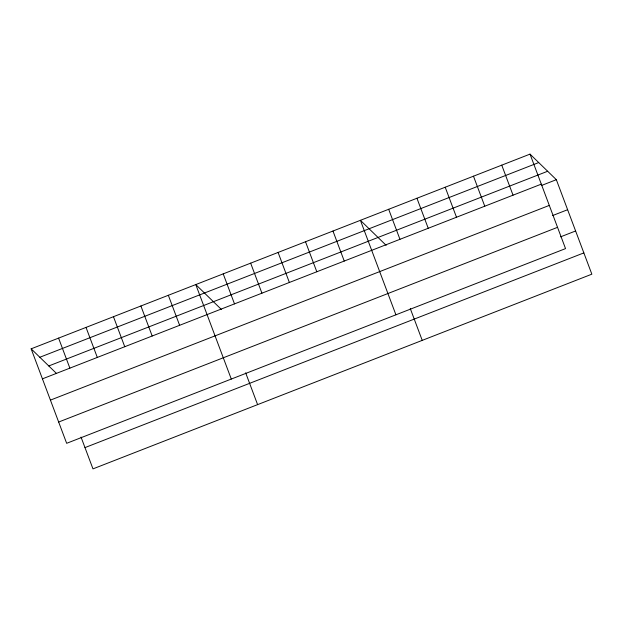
<?xml version="1.0" encoding="UTF-8"?>
<svg xmlns="http://www.w3.org/2000/svg" width="623" height="623" viewBox="0 0 623 623"><rect width="100%" height="100%" fill="white"/><g stroke="black" fill="none" stroke-linecap="round" stroke-linejoin="round"><path stroke-width="0.93" d="M530.025 154.122L565.536 248.608L66.661 443.311L31.15 348.825L530.025 154.122L556.339 179.689L591.85 274.175L92.975 468.878L81.029 437.081M39.833 357.267L538.708 162.564M48.781 365.958L547.656 171.255M42.434 378.846L541.301 184.143M541.317 185.553L556.339 179.689M50.432 400.114L549.299 205.411M552.601 215.566L567.623 209.71M58.663 422.036L557.538 227.333M560.599 236.841L575.613 230.977M84.985 447.602L583.852 252.899M386.143 245.33L360.406 220.324L395.916 314.802M221.515 309.576L195.778 284.579L231.289 379.057M31.15 348.825L56.304 373.27M501.756 165.157L513.033 195.17M473.48 176.192L484.764 206.205M445.211 187.227L456.495 217.24M416.943 198.254L428.227 228.275M388.674 209.289L399.958 239.31M410.284 308.58L422.23 340.368M332.97 231.032L344.246 261.045M305.527 241.74L316.811 271.76M278.092 252.447L289.376 282.468M250.656 263.155L261.933 293.176M223.213 273.871L234.497 303.884M245.657 372.827L257.603 404.623M168.342 295.286L179.619 325.299M140.899 305.994L152.183 336.007M113.464 316.702L124.748 346.715M86.029 327.41L97.305 357.423M58.585 338.118L69.869 368.138"/></g></svg>
